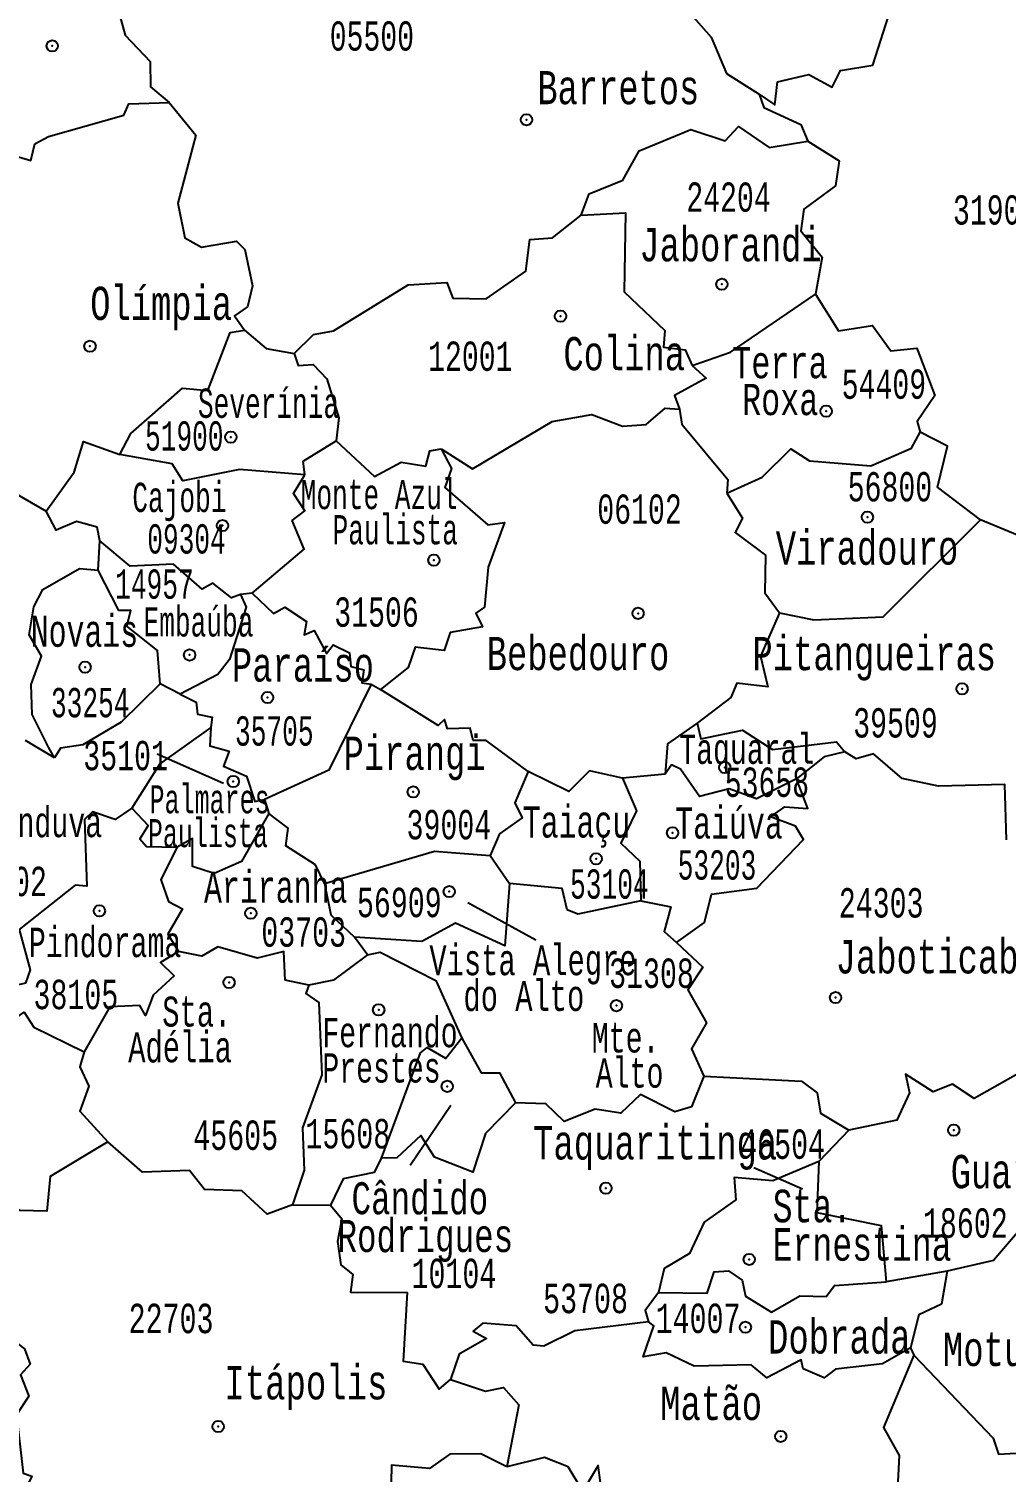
# Model space of a CAD drawing. Header units: millimetres. Extents: x 9851 to 10267, y 23387 to 23778.
# Drawn here: x 10101.12 to 10108.89, y 23508.48 to 23519.94 of the extents above; entities that cross this region are included whole.
import ezdxf
from ezdxf.enums import TextEntityAlignment as Align

# ---------------------------------------------------------------- set-up
doc = ezdxf.new("R2010")
doc.units = ezdxf.units.MM
doc.layers.add('3', color=7, linetype='Continuous')
doc.styles.add('MONOTXT', font='MONOTXT', dxfattribs={"height": 0.2})

# ---------------------------------------------------------------- blocks, each defined once
blk = doc.blocks.new('SEDE')
at = {"layer": '3', "color": 7, "linetype": 'Continuous'}
blk.add_circle((0, 0), 0.00451, dxfattribs=at)

msp = doc.modelspace()

# ---------------------------------------------------------------- linework, layer by layer
at = {"color": 7, "linetype": 'Continuous'}
for p, q in [((10108.975, 23515.919), (10108.681, 23516.043)), ((10101.67, 23515.641), (10101.682, 23515.875)), ((10102.894, 23515.459), (10102.802, 23515.449)), ((10102.322, 23514.657), (10102.162, 23514.739)), ((10103.84, 23514.735), (10103.913, 23514.693)), ((10101.324, 23514.15), (10101.093, 23514.288)), ((10102.666, 23513.948), (10102.139, 23514.181)), ((10106.176, 23514.021), (10105.837, 23513.99)), ((10102.993, 23513.82), (10103.025, 23513.71)), ((10104.785, 23513.374), (10104.939, 23513.152)), ((10105.148, 23512.703), (10104.607, 23513)), ((10103.809, 23512.586), (10103.708, 23512.726)), ((10104.472, 23511.389), (10104.148, 23510.913)), ((10107.634, 23511.194), (10107.397, 23510.945)), ((10107.266, 23510.725), (10106.879, 23510.894)), ((10103.213, 23510.599), (10103.517, 23510.596)), ((10108.417, 23510.072), (10107.932, 23509.987)), ((10108.125, 23509.463), (10108.153, 23509.405))]:
    msp.add_line(p, q, dxfattribs=at)
for points in [[(10105.659, 23521.808), (10105.701, 23521.56), (10105.941, 23521.311), (10105.893, 23520.914), (10105.982, 23520.511), (10106.541, 23519.877), (10106.662, 23519.587), (10106.922, 23519.424)], [(10101.894, 23520.429), (10101.926, 23520.328), (10101.811, 23520.16), (10101.884, 23519.893), (10102.084, 23519.682), (10102.086, 23519.483), (10102.234, 23519.358)], [(10106.922, 23519.424), (10107.046, 23519.34), (10107.069, 23519.523), (10107.317, 23519.579), (10107.502, 23519.479), (10107.57, 23519.612), (10107.825, 23519.655), (10107.972, 23520.11), (10108.367, 23520.189), (10108.474, 23520.298), (10108.644, 23520.249)], [(10106.922, 23519.424), (10106.961, 23519.318), (10107.253, 23519.182), (10107.31, 23519.05)], [(10100.855, 23518.98), (10101.135, 23518.898), (10101.167, 23519.03), (10101.276, 23519.088), (10101.875, 23519.258), (10101.913, 23519.347), (10102.234, 23519.358)], [(10102.234, 23519.358), (10102.447, 23519.099), (10102.303, 23518.557), (10102.358, 23518.283), (10102.49, 23518.208), (10102.77, 23518.255), (10102.836, 23518.189), (10102.897, 23517.901), (10102.857, 23517.734), (10102.753, 23517.663), (10102.834, 23517.548)], [(10105.508, 23518.462), (10105.572, 23518.631), (10105.838, 23518.74), (10105.97, 23518.973), (10106.379, 23519.143), (10106.652, 23519.054), (10106.759, 23519.166), (10107.001, 23518.999), (10107.31, 23519.05)], [(10107.31, 23519.05), (10107.558, 23518.894), (10107.528, 23518.696), (10107.277, 23518.509), (10107.253, 23518.339), (10107.422, 23518.128), (10107.37, 23517.834)], [(10103.228, 23517.364), (10103.38, 23517.513), (10103.539, 23517.544), (10104.134, 23517.909), (10104.44, 23517.927), (10104.489, 23517.803), (10104.754, 23517.798), (10105.069, 23518.018), (10105.101, 23518.269), (10105.28, 23518.282), (10105.508, 23518.462)], [(10105.508, 23518.462), (10105.861, 23518.481), (10105.849, 23517.854), (10106.174, 23517.546), (10106.162, 23517.413), (10106.335, 23517.392), (10106.389, 23517.268)], [(10106.389, 23517.268), (10106.696, 23517.375), (10107.37, 23517.834)], [(10107.37, 23517.834), (10107.553, 23517.544), (10107.822, 23517.587), (10107.97, 23517.384), (10108.176, 23517.406), (10108.319, 23517.03), (10108.178, 23516.823), (10108.202, 23516.739)], [(10101.843, 23516.562), (10101.929, 23516.727), (10102.339, 23517.087), (10102.542, 23517.07), (10102.719, 23517.529), (10102.834, 23517.548)], [(10102.834, 23517.548), (10103.005, 23517.404), (10103.228, 23517.364)], [(10103.228, 23517.364), (10103.26, 23517.268), (10103.378, 23517.276), (10103.488, 23517.163), (10103.582, 23516.853), (10103.562, 23516.67)], [(10106.389, 23517.268), (10106.501, 23517.168), (10106.251, 23517.031), (10106.289, 23516.921)], [(10104.395, 23516.607), (10104.644, 23516.448), (10105.278, 23516.824), (10105.593, 23516.878), (10105.836, 23516.785), (10106.026, 23516.799), (10106.177, 23516.928), (10106.289, 23516.921)], [(10106.289, 23516.921), (10106.307, 23516.803), (10106.673, 23516.362), (10106.665, 23516.255)], [(10099.971, 23516.683), (10100.154, 23516.653), (10100.591, 23516.258), (10100.919, 23516.308), (10101.257, 23516.11)], [(10101.257, 23516.11), (10101.48, 23516.421), (10101.553, 23516.665), (10101.843, 23516.562)], [(10103.311, 23516.399), (10103.298, 23516.507), (10103.562, 23516.67)], [(10103.562, 23516.67), (10103.867, 23516.387), (10104.077, 23516.499), (10104.275, 23516.468), (10104.305, 23516.591), (10104.395, 23516.607)], [(10106.665, 23516.255), (10106.947, 23516.382), (10107.175, 23516.607), (10107.322, 23516.51), (10107.811, 23516.472), (10108.132, 23516.61), (10108.202, 23516.739)], [(10108.681, 23516.043), (10108.339, 23516.301), (10108.42, 23516.628), (10108.202, 23516.739)], [(10103.311, 23516.399), (10102.792, 23516.443), (10102.343, 23516.352), (10102.258, 23516.488), (10101.843, 23516.562)], [(10104.395, 23516.607), (10104.478, 23516.449), (10104.426, 23516.298), (10104.766, 23516.002), (10104.9, 23516.02), (10104.769, 23515.667), (10104.739, 23515.347), (10104.672, 23515.3), (10104.724, 23515.193), (10104.467, 23515.148), (10104.419, 23515.003), (10104.188, 23515.031), (10104.133, 23514.868), (10103.913, 23514.693)], [(10102.894, 23515.459), (10103.307, 23515.809), (10103.212, 23516.036), (10103.312, 23516.113), (10103.222, 23516.252), (10103.311, 23516.399)], [(10106.665, 23516.255), (10106.791, 23516.055), (10106.733, 23515.942), (10106.973, 23515.761), (10106.968, 23515.461), (10107.084, 23515.304)], [(10101.682, 23515.875), (10101.662, 23515.983), (10101.499, 23516.028), (10101.337, 23515.959), (10101.257, 23516.11)], [(10107.084, 23515.304), (10107.357, 23515.248), (10107.907, 23515.272), (10108.681, 23516.043)], [(10102.802, 23515.449), (10102.73, 23515.421), (10102.582, 23515.538), (10102.496, 23515.492), (10102.268, 23515.689), (10101.923, 23515.674), (10101.682, 23515.875)], [(10101.324, 23514.15), (10101.275, 23514.235), (10101.146, 23514.495), (10101.137, 23514.733), (10101.22, 23514.958), (10101.122, 23515.128), (10101.158, 23515.351), (10101.231, 23515.488), (10101.522, 23515.655), (10101.67, 23515.641)], [(10102.162, 23514.739), (10102.142, 23515.005), (10101.899, 23515.197), (10101.929, 23515.322), (10101.835, 23515.322), (10101.67, 23515.641)], [(10102.802, 23515.449), (10102.845, 23515.347), (10102.713, 23514.933), (10102.62, 23514.812), (10102.322, 23514.657)], [(10102.894, 23515.459), (10103.064, 23515.299), (10103.153, 23515.347), (10103.326, 23515.234), (10103.306, 23515.129), (10103.386, 23515.163), (10103.484, 23514.981), (10103.538, 23515.048), (10103.666, 23514.985), (10103.677, 23514.877), (10103.78, 23514.851), (10103.764, 23514.746), (10103.84, 23514.735)], [(10107.084, 23515.304), (10106.932, 23514.96), (10106.991, 23514.716), (10106.744, 23514.744), (10106.697, 23514.629), (10106.429, 23514.427)], [(10102.162, 23514.739), (10101.852, 23514.435), (10101.547, 23514.254), (10101.37, 23514.228), (10101.324, 23514.15)], [(10103.84, 23514.735), (10103.503, 23514.052), (10102.993, 23513.82)], [(10102.322, 23514.657), (10102.448, 23514.592), (10102.459, 23514.498), (10102.576, 23514.473), (10102.565, 23514.393)], [(10105.087, 23514.043), (10104.754, 23514.289), (10104.65, 23514.289), (10104.627, 23514.386), (10104.446, 23514.381), (10104.421, 23514.455), (10104.372, 23514.408), (10103.913, 23514.693)], [(10102.565, 23514.393), (10102.16, 23514.104), (10101.937, 23513.752)], [(10102.565, 23514.393), (10102.557, 23514.247), (10102.712, 23514.203), (10102.667, 23514.084), (10102.848, 23514.005), (10102.916, 23513.804), (10102.993, 23513.82)], [(10106.429, 23514.427), (10106.195, 23514.263), (10106.176, 23514.021)], [(10106.429, 23514.427), (10106.46, 23514.301), (10106.79, 23514.371), (10107.028, 23514.216), (10107.537, 23514.278), (10107.604, 23514.198)], [(10107.604, 23514.198), (10107.44, 23514.159), (10107.22, 23513.983)], [(10108.889, 23513.499), (10108.876, 23513.939), (10108.349, 23513.926), (10108.058, 23513.986), (10107.831, 23514.182), (10107.694, 23514.143), (10107.604, 23514.198)], [(10105.087, 23514.043), (10104.982, 23513.794), (10105.039, 23513.674), (10104.859, 23513.548), (10104.785, 23513.374)], [(10105.837, 23513.99), (10105.575, 23514.047), (10105.411, 23513.883), (10105.087, 23514.043)], [(10107.22, 23513.983), (10106.901, 23513.825), (10106.683, 23513.905), (10106.449, 23513.845), (10106.298, 23514.062), (10106.226, 23514.096), (10106.176, 23514.021)], [(10105.837, 23513.99), (10105.949, 23513.731), (10105.824, 23513.473), (10105.974, 23513.331), (10105.981, 23513.014)], [(10106.265, 23512.684), (10106.487, 23512.843), (10106.545, 23513.068), (10106.903, 23513.115), (10107.276, 23513.503), (10107.211, 23513.607), (10107.013, 23513.682), (10107.126, 23513.761), (10107.309, 23513.749), (10107.22, 23513.983)], [(10101.937, 23513.752), (10101.804, 23513.66), (10101.624, 23513.721), (10101.562, 23513.662), (10101.58, 23513.131), (10101.486, 23513.14), (10101.042, 23512.788), (10101.129, 23512.467), (10101.092, 23512.362), (10100.671, 23512.26)], [(10101.937, 23513.752), (10102.067, 23513.613), (10102.002, 23513.508), (10102.055, 23513.447), (10102.297, 23513.442)], [(10103.025, 23513.71), (10102.81, 23513.328), (10102.592, 23513.233), (10102.419, 23513.287), (10102.419, 23513.51), (10102.297, 23513.442)], [(10103.468, 23513.152), (10103.397, 23513.302), (10103.161, 23513.451), (10103.18, 23513.592), (10103.025, 23513.71)], [(10102.297, 23513.442), (10102.167, 23513.184), (10102.23, 23513.009), (10102.34, 23512.951), (10102.224, 23512.749), (10102.309, 23512.612)], [(10103.468, 23513.152), (10104.342, 23513.41), (10104.785, 23513.374)], [(10103.468, 23513.152), (10103.518, 23512.903), (10103.708, 23512.726)], [(10104.939, 23513.152), (10104.902, 23512.658), (10104.51, 23512.837), (10104.243, 23512.693), (10103.708, 23512.726)], [(10105.981, 23513.014), (10105.482, 23512.908), (10105.397, 23512.944), (10105.358, 23513.112), (10104.939, 23513.152)], [(10105.981, 23513.014), (10106.222, 23512.968), (10106.169, 23512.771), (10106.265, 23512.684)], [(10103.344, 23512.345), (10103.156, 23512.385), (10103.145, 23512.612), (10102.933, 23512.559), (10102.622, 23512.65), (10102.494, 23512.576), (10102.309, 23512.612)], [(10106.265, 23512.684), (10106.476, 23512.488), (10106.357, 23512.309), (10106.505, 23512.045), (10106.384, 23511.838), (10106.483, 23511.622)], [(10102.309, 23512.612), (10102.165, 23512.525), (10102.275, 23512.419), (10102.108, 23512.265), (10102.045, 23512.103), (10102.001, 23512.183), (10101.762, 23512.172), (10101.56, 23511.814)], [(10103.809, 23512.586), (10103.539, 23512.385), (10103.344, 23512.345)], [(10103.809, 23512.586), (10103.912, 23512.606), (10104.352, 23512.383), (10104.561, 23511.925)], [(10103.344, 23512.345), (10103.319, 23512.279), (10103.423, 23512.206), (10103.448, 23511.633), (10103.293, 23511.211), (10103.308, 23510.876), (10103.213, 23510.599)], [(10100.671, 23512.26), (10100.65, 23512.115), (10100.81, 23511.943), (10101.081, 23512.13), (10101.16, 23512.01), (10101.56, 23511.814)], [(10104.561, 23511.925), (10104.432, 23511.762), (10104.282, 23511.849), (10104.228, 23511.806), (10103.92, 23510.97)], [(10104.561, 23511.925), (10104.713, 23511.647), (10104.859, 23511.648), (10104.986, 23511.411)], [(10101.56, 23511.814), (10101.525, 23511.697), (10101.595, 23511.542), (10101.523, 23511.343), (10101.748, 23511.099)], [(10106.483, 23511.622), (10106.385, 23511.379), (10106.252, 23511.338), (10105.979, 23511.476), (10105.824, 23511.328), (10105.619, 23511.359), (10105.373, 23511.262), (10105.228, 23511.403), (10104.986, 23511.411)], [(10106.483, 23511.622), (10107.258, 23511.582), (10107.383, 23511.49), (10107.409, 23511.329), (10107.634, 23511.194)], [(10109.347, 23511.642), (10109.02, 23511.664), (10108.63, 23511.445), (10108.458, 23511.558), (10108.305, 23511.497), (10108.085, 23511.637), (10108.116, 23511.49), (10108.016, 23511.272), (10107.634, 23511.194)], [(10104.986, 23511.411), (10104.747, 23511.166), (10104.647, 23510.86), (10104.342, 23510.979), (10104.235, 23511.15), (10104.044, 23510.974), (10103.92, 23510.97)], [(10101.748, 23511.099), (10101.288, 23510.824), (10101.263, 23510.55), (10101.051, 23510.554), (10100.943, 23510.638), (10100.93, 23510.274), (10100.842, 23510.238)], [(10103.213, 23510.599), (10103.013, 23510.525), (10102.812, 23510.712), (10102.516, 23510.722), (10102.396, 23510.873), (10102.021, 23510.858), (10101.748, 23511.099)], [(10103.92, 23510.97), (10103.864, 23510.857), (10103.618, 23510.806), (10103.517, 23510.596)], [(10107.397, 23510.945), (10107.032, 23510.789), (10106.724, 23510.817), (10106.738, 23510.64), (10106.485, 23510.463), (10106.37, 23510.212), (10106.169, 23510.095), (10106.123, 23509.903)], [(10107.397, 23510.945), (10107.38, 23510.539), (10107.893, 23510.435), (10107.932, 23509.987)], [(10103.517, 23510.596), (10103.607, 23510.489), (10103.571, 23510.309), (10103.599, 23510.122), (10103.695, 23510.046), (10103.674, 23509.905), (10104.126, 23509.904), (10104.094, 23509.357), (10104.249, 23509.335), (10104.379, 23509.134), (10104.471, 23509.213)], [(10109.617, 23510.597), (10109.573, 23510.449), (10109.457, 23510.439), (10109.327, 23510.534), (10109.024, 23510.436), (10108.785, 23510.156), (10108.417, 23510.072)], [(10100.842, 23510.238), (10100.77, 23509.882), (10100.902, 23509.595), (10101.084, 23509.456), (10101.129, 23509.333), (10101.052, 23509.249), (10101.118, 23509.08), (10101.022, 23508.93), (10101.074, 23508.467), (10101.142, 23508.445), (10101.026, 23508.2), (10101.121, 23508.181), (10101.124, 23508.108), (10101.048, 23508.063), (10101.212, 23508.041), (10101.421, 23508.197), (10101.637, 23508.059)], [(10106.123, 23509.903), (10106.51, 23509.897), (10106.564, 23510.067), (10106.678, 23510.075), (10106.788, 23510.001), (10106.813, 23509.874), (10107.02, 23509.747), (10107.246, 23509.876), (10107.454, 23509.872), (10107.52, 23509.958), (10107.932, 23509.987)], [(10108.417, 23510.072), (10108.372, 23509.811), (10108.192, 23509.725), (10108.125, 23509.463)], [(10106.123, 23509.903), (10106.016, 23509.76), (10106.043, 23509.67)], [(10106.043, 23509.67), (10105.459, 23509.598), (10105.212, 23509.477), (10105.127, 23509.484), (10104.992, 23509.638), (10104.726, 23509.66), (10104.649, 23509.597), (10104.755, 23509.538), (10104.538, 23509.413), (10104.471, 23509.213)], [(10108.125, 23509.463), (10107.903, 23509.337), (10107.53, 23509.294), (10107.438, 23509.224), (10107.273, 23509.297), (10107.257, 23509.369), (10106.983, 23509.226), (10106.86, 23509.329), (10106.405, 23509.317), (10106.183, 23509.425), (10106, 23509.393), (10106.085, 23509.639), (10106.043, 23509.67)], [(10108.153, 23509.405), (10107.91, 23508.83), (10108.035, 23508.609), (10108.019, 23508.295), (10107.773, 23508.065), (10107.691, 23507.893), (10107.447, 23507.827)], [(10108.153, 23509.405), (10108.782, 23508.745), (10108.824, 23508.619), (10109.011, 23508.63), (10109.094, 23508.726)], [(10104.471, 23509.213), (10104.747, 23509.119), (10104.89, 23509.148), (10105.013, 23509.011), (10104.917, 23508.518)], [(10104.917, 23508.518), (10104.711, 23508.622), (10104.465, 23508.618), (10104.302, 23508.505), (10104.002, 23508.532), (10103.991, 23507.97), (10103.813, 23508.007), (10103.518, 23507.913), (10103.439, 23507.971)], [(10105.855, 23507.735), (10105.737, 23507.851), (10105.642, 23508.529), (10105.522, 23508.326), (10105.404, 23508.518), (10105.216, 23508.593), (10104.917, 23508.518)]]:
    msp.add_lwpolyline(points, dxfattribs=at)
for p in [(10101.305, 23519.807), (10105.074, 23519.221), (10106.627, 23517.913), (10105.344, 23517.66), (10101.605, 23517.421), (10107.455, 23516.905), (10102.724, 23516.699), (10102.658, 23515.996), (10107.783, 23516.063), (10104.338, 23515.721), (10105.96, 23515.299), (10102.397, 23514.968), (10101.566, 23514.871), (10108.535, 23514.699), (10103.016, 23514.63), (10106.649, 23514.074), (10102.744, 23513.963), (10104.174, 23513.88), (10106.235, 23513.555), (10105.627, 23513.349), (10104.46, 23513.088), (10101.68, 23512.935), (10102.883, 23512.916), (10102.71, 23512.366), (10105.788, 23512.182), (10107.53, 23512.246), (10103.899, 23512.149), (10104.444, 23511.541), (10108.469, 23511.193), (10105.705, 23510.732), (10106.844, 23510.166), (10106.813, 23509.627), (10102.624, 23508.838), (10107.094, 23508.76)]:
    msp.add_point(p, dxfattribs=at)

# ---------------------------------------------------------------- block references
for p, xscale, yscale, zscale, rotation in [((10101.305, 23519.807), 10, 10, 10, 359.9679834372104), ((10105.074, 23519.221), 10, 10, 10, 0.07897414642063742), ((10106.627, 23517.913), 10.00001986089683, 10.00001986089683, 10, 0.11419226797113), ((10105.344, 23517.66), 9.999999999999998, 9.999999999999998, 9.999999999999998, 0.07177043151890493), ((10101.605, 23517.421), 10, 10, 10, 359.9522419665951), ((10107.455, 23516.905), 9.999979253591004, 9.999979253591004, 10, 0.1302010844088908), ((10102.724, 23516.699), 10, 10, 10, 359.9797228423026), ((10107.783, 23516.063), 9.999979999634576, 9.999979999634576, 10, 0.1320687163461368), ((10102.658, 23515.996), 10, 10, 10, 359.9701178743288), ((10104.338, 23515.721), 10, 10, 10, 0.02054396238121214), ((10105.96, 23515.299), 10, 10, 10, 0.06723475799485162), ((10102.397, 23514.968), 10, 10, 10, 359.9509079439597), ((10101.566, 23514.871), 10, 10, 10, 359.9231602873743), ((10108.535, 23514.699), 9.99998435066885, 9.99998435066885, 10, 0.142474089033866), ((10103.016, 23514.63), 10, 10, 10, 359.9669162186842), ((10106.649, 23514.074), 9.999999999999998, 9.999999999999998, 9.999999999999998, 0.0765729083862348), ((10102.744, 23513.963), 10, 10, 10, 359.9509079439597), ((10104.174, 23513.88), 10, 10, 10, 359.995731124525), ((10106.235, 23513.555), 10, 10, 10, 0.05816340847555367), ((10105.627, 23513.349), 10, 10, 10, 0.03655224136384203), ((10104.46, 23513.088), 10, 10, 10, 359.9965315386744), ((10101.68, 23512.935), 10.00001358682488, 10.00001358682488, 10, 359.9055512154906), ((10102.883, 23512.916), 10, 10, 10, 359.9439710271461), ((10102.71, 23512.366), 10, 10, 10, 359.9324984376563), ((10107.53, 23512.246), 10.00001124147368, 10.00001124147368, 10, 0.08591105470961116), ((10103.899, 23512.149), 10, 10, 10, 359.9685170464819), ((10105.788, 23512.182), 10, 10, 10, 0.02961532102541964), ((10104.444, 23511.541), 10, 10, 10, 359.9794560376187), ((10108.469, 23511.193), 10.00001683076386, 10.00001683076386, 10, 0.1051209408162313), ((10105.705, 23510.732), 10, 10, 10, 0.01147260270706046), ((10106.844, 23510.166), 10, 10, 10, 0.04215513778747847), ((10106.813, 23509.627), 10, 10, 10, 0.03548502291489646), ((10102.624, 23508.838), 10.00001849317377, 10.00001849317377, 10, 359.8898097874479), ((10107.094, 23508.76), 10, 10, 10, 0.03548502291489646)]:
    msp.add_blockref('SEDE', p, dxfattribs=dict(at, xscale=xscale, yscale=yscale, zscale=zscale, rotation=rotation))

# ---------------------------------------------------------------- texts
at = {"color": 7, "linetype": 'Continuous', "style": 'MONOTXT'}
for s, height, rotation, width, p in [('05500', 0.2322, 0, 0.666663, (10103.845, 23519.886)), ('12001', 0.2326, 0, 0.666675, (10104.627, 23517.342)), ('06102', 0.2328, 0, 0.666667, (10105.972, 23516.127)), ('31506', 0.2329, 360, 0.666659, (10103.882, 23515.309)), ('Taia%%231u', 0.2469, 360, 0.666663, (10105.471, 23513.613)), ('39004', 0.2332, 0, 0.666663, (10104.457, 23513.62)), ('03703', 0.2333, 0, 0.666663, (10103.303, 23512.767)), ('18602', 0.2337, 360, 0.666667, (10108.561, 23510.455)), ('53708', 0.2338, 360, 0.666675, (10105.543, 23509.856)), ('14007', 0.2338, 360, 0.666663, (10106.437, 23509.698))]:
    msp.add_text(s, height=height, rotation=rotation, dxfattribs=dict(at, width=width)).set_placement(p, align=Align.MIDDLE)
for s, height, width, p in [('Barretos', 0.2633, 0.705884, (10105.16, 23519.344)), ('Ol%%237mpia', 0.26355, 0.705878, (10101.607, 23517.63)), ('Jaboticabal', 0.26446, 0.705884, (10107.53, 23512.438)), ('Taquaritinga', 0.26472, 0.705876, (10105.126, 23510.96)), ('It%%225polis', 0.26507, 0.705884, (10102.673, 23509.054))]:
    msp.add_text(s, height=height, dxfattribs=dict(at, width=width)).set_placement(p)
for s, height, width, p in [('24204', 0.2324, 0.666663, (10106.679, 23518.606)), ('31902', 0.2324, 0.666659, (10108.798, 23518.504)), ('54409', 0.2326, 0.666663, (10107.914, 23517.12)), ('56800', 0.2327, 0.666663, (10107.962, 23516.305)), ('Novais', 0.2466, 0.66667, (10101.561, 23515.167)), ('39509', 0.233, 0.666671, (10108.006, 23514.429)), ('35101', 0.2331, 0.666663, (10101.888, 23514.169)), ('Tai%%250va', 0.2469, 0.666667, (10106.683, 23513.644)), ('Catanduva', 0.2332, 0.666671, (10101.096, 23513.647)), ('11102', 0.2332, 0.666671, (10100.926, 23513.169)), ('Ariranha', 0.247, 0.66667, (10103.081, 23513.134)), ('56909', 0.2333, 0.666671, (10104.063, 23513.002)), ('24303', 0.2333, 0.666667, (10107.892, 23512.999)), ('Pindorama', 0.2333, 0.666659, (10101.725, 23512.694)), ('31308', 0.2333, 0.666663, (10106.067, 23512.44)), ('38105', 0.2334, 0.666659, (10101.493, 23512.271)), ('45605', 0.2336, 0.666671, (10102.763, 23511.153)), ('15608', 0.2336, 0.666667, (10103.654, 23511.165)), ('46504', 0.2336, 0.666671, (10107.109, 23511.082)), ('10104', 0.2337, 0.666667, (10104.497, 23510.055)), ('22703', 0.2338, 0.666667, (10102.249, 23509.697))]:
    msp.add_text(s, height=height, dxfattribs=dict(at, width=width)).set_placement(p, align=Align.MIDDLE)
for s, height, width, p in [('Jaborandi', 0.2635, 0.70588, (10106.695, 23518.096)), ('Para%%237so', 0.26405, 0.705888, (10103.297, 23514.757)), ('Pirangi', 0.2642, 0.705887, (10104.185, 23514.055))]:
    msp.add_text(s, height=height, dxfattribs=dict(at, width=width)).set_placement(p, align=Align.CENTER)
for s, height, rotation, width, p in [('Colina', 0.2636, 360, 0.705889, (10105.367, 23517.494)), ('Fernando ', 0.2329, 359.9986, 0.666671, (10103.451, 23512.085)), ('Prestes', 0.2329, 359.9986, 0.666671, (10103.451, 23511.804)), ('Dobrada', 0.265, 360, 0.705888, (10106.993, 23509.683))]:
    msp.add_text(s, height=height, rotation=rotation, dxfattribs=dict(at, width=width)).set_placement(p, align=Align.TOP_LEFT)
for s, height, rotation, width, p in [('Terra ', 0.248, 0.0093, 0.705884, (10107.618, 23517.167)), ('Sever%%237nia', 0.23267, 360, 0.619198, (10103.585, 23516.852)), ('Roxa', 0.248, 0.0093, 0.705884, (10107.393, 23516.874)), ('51900', 0.2327, 360, 0.619194, (10102.666, 23516.592)), ('Monte Azul ', 0.23239, 359.9988, 0.619194, (10104.65, 23516.127)), ('Paulista', 0.2324, 359.9988, 0.619194, (10104.529, 23515.847)), ('14957', 0.2329, 0, 0.619191, (10102.429, 23515.415)), ('35705', 0.2331, 360, 0.619188, (10103.382, 23514.248))]:
    msp.add_text(s, height=height, rotation=rotation, dxfattribs=dict(at, width=width)).set_placement(p, align=Align.RIGHT)
for s, height, width, p in [('Cajobi', 0.2328, 0.619186, (10102.69, 23516.104)), ('09304', 0.2328, 0.619196, (10102.684, 23515.774)), ('Emba%%250ba', 0.23294, 0.619185, (10102.904, 23515.115)), ('Pitangueiras', 0.26404, 0.705883, (10108.805, 23514.847)), ('33254', 0.233, 0.619201, (10101.919, 23514.473)), ('53203', 0.2332, 0.619201, (10106.9, 23513.183)), ('53104', 0.2333, 0.619194, (10106.045, 23513.032)), ('Mat%%227o', 0.2651, 0.705887, (10106.946, 23508.89))]:
    msp.add_text(s, height=height, dxfattribs=dict(at, width=width)).set_placement(p, align=Align.RIGHT)
at = {"color": 7, "linetype": 'Continuous', "style": 'MONOTXT', "width": 0.705884}
msp.add_text('Viradouro', height=0.2638, dxfattribs=at).set_placement((10107.78, 23515.95), align=Align.TOP_CENTER)
at = {"color": 7, "linetype": 'Continuous', "style": 'MONOTXT'}
for s, height, width, p in [('Bebedouro', 0.264, 0.705883, (10106.209, 23515.112)), ('Motuca', 0.265, 0.705881, (10109.354, 23509.584))]:
    msp.add_text(s, height=height, dxfattribs=dict(at, width=width)).set_placement(p, align=Align.TOP_RIGHT)
for s, height, width, p in [('Taquaral', 0.2329, 0.665283, (10106.288, 23514.336)), ('53658', 0.2329, 0.665283, (10106.649, 23514.074)), ('Guariba', 0.2647, 0.705877, (10108.444, 23510.996))]:
    msp.add_text(s, height=height, dxfattribs=dict(at, width=width)).set_placement(p, align=Align.TOP_LEFT)
for s, height, rotation, width, p in [('Palmares ', 0.2226, 0.0008, 0.619191, (10102.615, 23513.933)), ('Paulista', 0.2226, 0.0008, 0.619191, (10102.542, 23513.664)), ('Vista Alegre ', 0.23783, 359.9989, 0.666667, (10105.194, 23512.662)), ('do Alto', 0.2378, 359.9989, 0.666667, (10105.053, 23512.378)), ('Mte. ', 0.2332, 0.0051, 0.666675, (10105.929, 23512.043)), ('Alto', 0.2332, 0.0051, 0.666675, (10105.893, 23511.764)), ('C%%226ndido ', 0.25391, 359.9995, 0.705887, (10104.304, 23510.779)), ('Rodrigues', 0.2539, 359.9995, 0.705887, (10104.27, 23510.479))]:
    msp.add_text(s, height=height, rotation=rotation, dxfattribs=dict(at, width=width)).set_placement(p, align=Align.TOP_CENTER)
at = {"color": 7, "linetype": 'Continuous', "style": 'MONOTXT', "width": 0.666667}
for s, p in [('Sta. ', (10102.866, 23512.254)), ('Ad%%233lia', (10102.733, 23511.97))]:
    msp.add_text(s, height=0.2381, rotation=359.9988, dxfattribs=at).set_placement(p, align=Align.TOP_RIGHT)
at = {"color": 7, "linetype": 'Continuous', "style": 'MONOTXT', "width": 0.705884}
for s, p in [('Sta. ', (10107.03, 23510.461)), ('Ernestina', (10107.03, 23510.156))]:
    msp.add_text(s, height=0.2586, rotation=359.9974, dxfattribs=at).set_placement(p)

doc.saveas('drawing.dxf')
